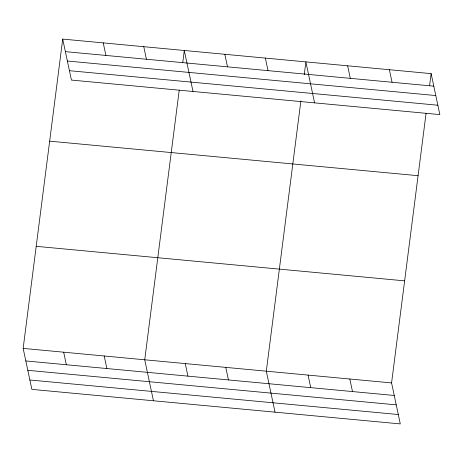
<?xml version="1.0" encoding="UTF-8"?>
<svg xmlns="http://www.w3.org/2000/svg" width="463" height="463" viewBox="0 0 463 463"><rect width="100%" height="100%" fill="white"/><g stroke="black" fill="none" stroke-linecap="round" stroke-linejoin="round"><path stroke-width="0.69" d="M426.064 113.319L391.576 382.924L400.287 423.905L31.86 389.371L23.15 348.396L62.713 39.095L431.14 73.629L439.85 114.604L71.424 80.076L62.713 39.095M179.216 90.187L144.728 359.792L153.438 400.767M182.752 62.54L184.291 50.49L193.002 91.471M300.886 100.87L266.312 371.187L275.022 412.163M304.243 74.647L305.875 61.886L314.585 102.867M429.6 85.678L431.14 73.629M65.381 51.642L433.808 86.176M67.372 61.023L435.799 95.557M69.427 70.694L437.853 105.223M49.657 141.163L418.083 175.697M36.207 246.328L404.633 280.856M23.15 348.396L391.576 382.924M25.818 360.943L394.245 395.477M27.809 370.325L396.235 404.859M29.863 379.99L398.29 414.524M389.383 69.716L392.051 82.264M347.632 65.798L350.3 78.351M349.82 379.012L352.488 391.565M265.345 58.089L268.013 70.636M308.069 375.099L310.737 387.647M224.821 54.293L227.489 66.84M225.782 367.385L228.45 379.938M143.767 46.694L146.435 59.241M185.258 363.588L187.926 376.135M103.243 42.897L105.905 55.444M104.204 355.989L106.872 368.542M63.674 352.193L66.342 364.74"/></g></svg>
